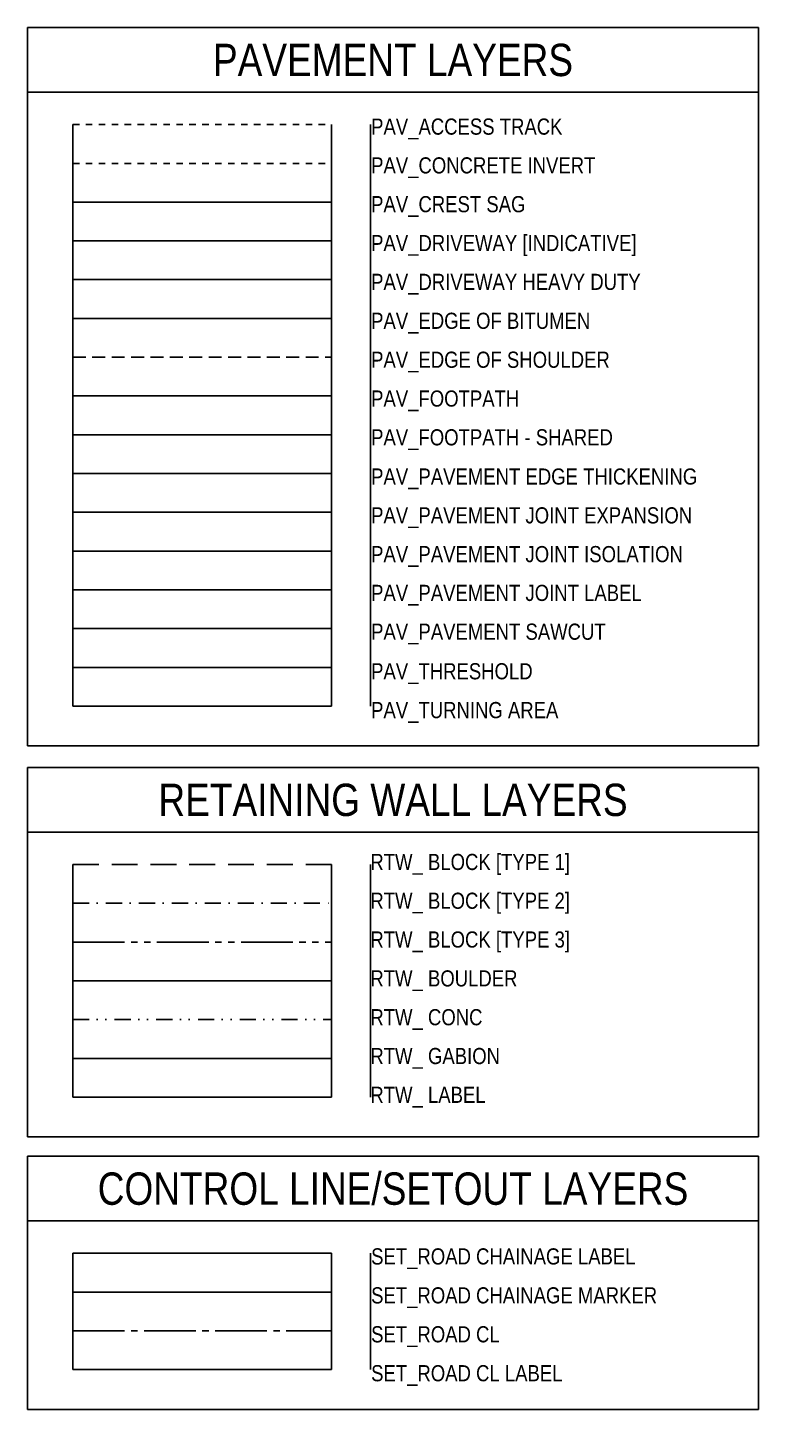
# Model space of a CAD drawing. Header units: metres. Extents: x 3 to 509016, y 4 to 6969473.
# Drawn here: x 507317.2 to 507430.2, y 6969258.8 to 6969472.6 of the extents above; entities that cross this region are included whole.
import ezdxf
from ezdxf.lldxf.tags import DXFTag

# ---------------------------------------------------------------- set-up
doc = ezdxf.new("R2010")
doc.units = ezdxf.units.M
for name, pattern in [('ISO-CENTRE2', [11, 8, -1, 1, -1]), ('ISO-DASHDOT2', [5, 2.5, -1.25, 0, -1.25]), ('ISO-DASHED2', [6, 4, -2]), ('ISO-DASHED3', [3, 2, -1]), ('ISO-DIVIDE2', [6.25, 2.5, -1.25, 0, -1.25, 0, -1.25]), ('ISO-HIDDEN3', [2, 1, -1]), ('ISO-PHANTOM2', [13, 8, -1, 1, -1, 1, -1])]:
    doc.linetypes.add(name, pattern=pattern)
doc.layers.add('_Design Non Plottable', color=45, linetype='Continuous', plot=False)
for name, color, linetype in [('PAV_ACCESS TRACK', 252, 'ISO-HIDDEN3'), ('PAV_CONCRETE INVERT', 252, 'ISO-HIDDEN3'), ('PAV_CREST SAG', 252, 'Continuous'), ('PAV_DRIVEWAY [INDICATIVE]', 252, 'Continuous'), ('PAV_DRIVEWAY HEAVY DUTY', 252, 'Continuous'), ('PAV_EDGE OF BITUMEN', 252, 'CIVIL_Edge of Bitumen'), ('PAV_EDGE OF SHOULDER', 252, 'ISO-DASHED3'), ('PAV_EDGE THICKENING', 252, 'PAV-Edge Thickening'), ('PAV_FOOTPATH', 252, 'Continuous'), ('PAV_FOOTPATH - SHARED', 252, 'Continuous'), ('PAV_JOINT EXPANSION', 252, 'PAV-Expansion Joint'), ('PAV_JOINT ISOLATION', 252, 'PAV-Isolation Joint'), ('PAV_JOINT SAWCUT', 252, 'PAV-Sawcut Joint'), ('PAV_PAVEMENT JOINT LABEL', 252, 'Continuous'), ('PAV_THRESHOLD', 252, 'Continuous'), ('PAV_TURNING AREA', 252, 'Continuous'), ('RTW_BLOCK [TYPE 1]', 252, 'ISO-DASHED2'), ('RTW_BLOCK [TYPE 2]', 252, 'ISO-DASHDOT2'), ('RTW_BLOCK [TYPE 3]', 252, 'ISO-PHANTOM2'), ('RTW_BOULDER', 252, 'EARTHWORKS-Boulder Wall'), ('RTW_CONCRETE', 252, 'ISO-DIVIDE2'), ('RTW_GABION', 252, 'Continuous'), ('RTW_LABEL', 252, 'Continuous'), ('SET_ROAD CHAINAGE LABEL', 252, 'Continuous'), ('SET_ROAD CHAINAGE MARKER', 252, 'Continuous'), ('SET_ROAD CL', 252, 'ISO-CENTRE2'), ('SET_ROAD CL LABEL', 252, 'Continuous'), ('XREF', 7, 'Continuous')]:
    doc.layers.add(name, color=color, linetype=linetype)
doc.styles.get("Standard").update_dxf_attribs({"font": 'ARIALN.TTF'})
doc.linetypes.add('CIVIL_Edge of Bitumen', pattern='A,2,[19,NORTHROP_LTYPES,S=1,R=0,X=0,Y=0],8', length=10)
doc.linetypes.add('EARTHWORKS-Boulder Wall', pattern='A,0,-1.5,["O",Standard,S=4,R=90,X=1,Y=-1.805],-2.25', length=3.75)
tags = doc.linetypes.add('PAV-Edge Thickening', pattern='A,3.760794,["TE",Standard,S=3,R=0,X=0,Y=0.55],17.839642', length=21.600436).pattern_tags.tags
tags[4] = DXFTag(74, 10)
tags = doc.linetypes.add('PAV-Expansion Joint', pattern='A,3.886987,["EJ",Standard,S=3,R=0,X=0,Y=0.55],17.713448', length=21.600435).pattern_tags.tags
tags[4] = DXFTag(74, 10)
tags = doc.linetypes.add('PAV-Isolation Joint', pattern='A,2.035009,["ISOJ",Standard,S=3,R=0,X=0,Y=0.55],19.565426', length=21.600435).pattern_tags.tags
tags[4] = DXFTag(74, 10)
tags = doc.linetypes.add('PAV-Sawcut Joint', pattern='A,2.433424,-0.531326,["SJ",Standard,S=3,R=360,X=0,Y=0.55],-1.468631,4.866836,-2,4.86683,-1.999957,2.43343', length=20.600434).pattern_tags.tags
tags[6] = DXFTag(74, 10)

# ---------------------------------------------------------------- blocks, each defined once
blk = doc.blocks.new('XD_DESIGN_3')
at = {"layer": '_Design Non Plottable', "linetype": 'Continuous'}
for p, q in [((508377.403, 6967776.749), (508377.403, 6967766.749)), ((508377.403, 6967776.749), (508490.403, 6967776.749)), ((508490.403, 6967776.749), (508490.403, 6967766.749)), ((508377.403, 6967766.749), (508490.403, 6967766.749)), ((508377.403, 6967662.25), (508377.403, 6967652.25)), ((508490.403, 6967662.25), (508490.403, 6967652.25)), ((508377.403, 6967652.25), (508490.403, 6967652.25)), ((508377.403, 6967602.091), (508377.403, 6967592.091)), ((508490.403, 6967602.091), (508490.403, 6967592.091)), ((508377.403, 6967592.091), (508490.403, 6967592.091))]:
    blk.add_line(p, q, dxfattribs=at)
at = {"layer": '_Design Non Plottable'}
for p, q in [((508377.403, 6967766.749), (508377.403, 6967665.59)), ((508490.403, 6967766.749), (508490.403, 6967665.59)), ((508384.403, 6967761.749), (508384.403, 6967671.749)), ((508424.403, 6967761.749), (508424.403, 6967671.749)), ((508430.403, 6967761.749), (508430.403, 6967671.749)), ((508377.403, 6967665.59), (508490.403, 6967665.59)), ((508377.403, 6967662.25), (508490.403, 6967662.25)), ((508377.403, 6967652.25), (508377.403, 6967605.091)), ((508490.403, 6967652.25), (508490.403, 6967605.091)), ((508384.403, 6967647.25), (508384.403, 6967611.25)), ((508424.403, 6967647.25), (508424.403, 6967611.25)), ((508430.403, 6967647.25), (508430.403, 6967611.25)), ((508377.403, 6967605.091), (508490.403, 6967605.091)), ((508377.403, 6967602.091), (508490.403, 6967602.091)), ((508377.403, 6967592.091), (508377.403, 6967562.931)), ((508490.403, 6967592.091), (508490.403, 6967562.931)), ((508384.403, 6967587.091), (508384.403, 6967569.091)), ((508424.403, 6967587.091), (508424.403, 6967569.091)), ((508430.403, 6967587.091), (508430.403, 6967569.091)), ((508377.403, 6967562.931), (508490.403, 6967562.931))]:
    blk.add_line(p, q, dxfattribs=at)
at = {"layer": 'PAV_ACCESS TRACK'}
blk.add_lwpolyline([(508384.403, 6967761.749), (508424.403, 6967761.749)], dxfattribs=at)
at = {"layer": 'PAV_CONCRETE INVERT'}
blk.add_lwpolyline([(508384.403, 6967755.749), (508424.403, 6967755.749)], dxfattribs=at)
at = {"layer": 'PAV_CREST SAG'}
blk.add_lwpolyline([(508384.403, 6967749.749), (508424.403, 6967749.749)], dxfattribs=at)
at = {"layer": 'PAV_DRIVEWAY [INDICATIVE]'}
blk.add_lwpolyline([(508384.403, 6967743.749), (508424.403, 6967743.749)], dxfattribs=at)
at = {"layer": 'PAV_DRIVEWAY HEAVY DUTY'}
blk.add_lwpolyline([(508384.403, 6967737.749), (508424.403, 6967737.749)], dxfattribs=at)
at = {"layer": 'PAV_EDGE OF BITUMEN'}
blk.add_lwpolyline([(508384.403, 6967731.749), (508424.403, 6967731.749)], dxfattribs=at)
at = {"layer": 'PAV_EDGE OF SHOULDER'}
blk.add_lwpolyline([(508384.403, 6967725.749), (508424.403, 6967725.749)], dxfattribs=at)
at = {"layer": 'PAV_EDGE THICKENING'}
blk.add_lwpolyline([(508384.403, 6967707.749), (508424.403, 6967707.749)], dxfattribs=at)
at = {"layer": 'PAV_FOOTPATH'}
blk.add_lwpolyline([(508384.403, 6967719.749), (508424.403, 6967719.749)], dxfattribs=at)
at = {"layer": 'PAV_FOOTPATH - SHARED'}
blk.add_lwpolyline([(508384.403, 6967713.749), (508424.403, 6967713.749)], dxfattribs=at)
at = {"layer": 'PAV_JOINT EXPANSION'}
blk.add_lwpolyline([(508384.403, 6967701.749), (508424.403, 6967701.749)], dxfattribs=at)
at = {"layer": 'PAV_JOINT ISOLATION'}
blk.add_lwpolyline([(508384.403, 6967695.749), (508424.403, 6967695.749)], dxfattribs=at)
at = {"layer": 'PAV_JOINT SAWCUT'}
blk.add_lwpolyline([(508384.403, 6967683.749), (508424.403, 6967683.749)], dxfattribs=at)
at = {"layer": 'PAV_PAVEMENT JOINT LABEL'}
blk.add_lwpolyline([(508384.403, 6967689.749), (508424.403, 6967689.749)], dxfattribs=at)
at = {"layer": 'PAV_THRESHOLD'}
blk.add_lwpolyline([(508384.403, 6967677.749), (508424.403, 6967677.749)], dxfattribs=at)
at = {"layer": 'PAV_TURNING AREA'}
blk.add_lwpolyline([(508384.403, 6967671.749), (508424.403, 6967671.749)], dxfattribs=at)
at = {"layer": 'RTW_BLOCK [TYPE 1]'}
blk.add_lwpolyline([(508384.403, 6967647.25), (508424.403, 6967647.25)], dxfattribs=at)
at = {"layer": 'RTW_BLOCK [TYPE 2]'}
blk.add_lwpolyline([(508384.403, 6967641.25), (508424.403, 6967641.25)], dxfattribs=at)
at = {"layer": 'RTW_BLOCK [TYPE 3]'}
blk.add_lwpolyline([(508384.403, 6967635.25), (508424.403, 6967635.25)], dxfattribs=at)
at = {"layer": 'RTW_BOULDER'}
blk.add_lwpolyline([(508384.403, 6967629.25), (508424.403, 6967629.25)], dxfattribs=at)
at = {"layer": 'RTW_CONCRETE'}
blk.add_lwpolyline([(508384.403, 6967623.25), (508424.403, 6967623.25)], dxfattribs=at)
at = {"layer": 'RTW_GABION'}
blk.add_lwpolyline([(508384.403, 6967617.25), (508424.403, 6967617.25)], dxfattribs=at)
at = {"layer": 'RTW_LABEL'}
blk.add_lwpolyline([(508384.403, 6967611.25), (508424.403, 6967611.25)], dxfattribs=at)
at = {"layer": 'SET_ROAD CHAINAGE LABEL'}
blk.add_lwpolyline([(508384.403, 6967587.091), (508424.403, 6967587.091)], dxfattribs=at)
at = {"layer": 'SET_ROAD CHAINAGE MARKER'}
blk.add_lwpolyline([(508384.403, 6967581.091), (508424.403, 6967581.091)], dxfattribs=at)
at = {"layer": 'SET_ROAD CL'}
blk.add_lwpolyline([(508384.403, 6967575.091), (508424.403, 6967575.091)], dxfattribs=at)
at = {"layer": 'SET_ROAD CL LABEL'}
blk.add_lwpolyline([(508384.403, 6967569.091), (508424.403, 6967569.091)], dxfattribs=at)
for s, p in [('PAV_ACCESS TRACK', (508430.52, 6967760.184)), ('PAV_CONCRETE INVERT', (508430.52, 6967754.184)), ('PAV_CREST SAG', (508430.52, 6967748.18)), ('PAV_DRIVEWAY [INDICATIVE]', (508430.52, 6967742.16)), ('PAV_DRIVEWAY HEAVY DUTY', (508430.52, 6967736.16)), ('PAV_EDGE OF BITUMEN', (508430.52, 6967730.135)), ('PAV_EDGE OF SHOULDER', (508430.52, 6967724.11)), ('PAV_FOOTPATH', (508430.52, 6967718.102)), ('PAV_FOOTPATH - SHARED', (508430.52, 6967712.102)), ('PAV_PAVEMENT EDGE THICKENING', (508430.52, 6967706.034)), ('PAV_PAVEMENT JOINT EXPANSION', (508430.52, 6967700.026)), ('PAV_PAVEMENT JOINT ISOLATION', (508430.52, 6967694.026)), ('PAV_PAVEMENT JOINT LABEL', (508430.52, 6967688.026)), ('PAV_PAVEMENT SAWCUT', (508430.52, 6967682.026)), ('PAV_THRESHOLD', (508430.52, 6967675.902)), ('PAV_TURNING AREA', (508430.52, 6967669.89)), ('RTW_ BLOCK [TYPE 1]', (508430.403, 6967646.39)), ('RTW_ BLOCK [TYPE 2]', (508430.403, 6967640.39)), ('RTW_ BLOCK [TYPE 3]', (508430.403, 6967634.39)), ('RTW_ BOULDER', (508430.403, 6967628.372)), ('RTW_ CONC', (508430.403, 6967622.365)), ('RTW_ GABION', (508430.403, 6967616.36)), ('RTW_ LABEL', (508430.403, 6967610.358)), ('SET_ROAD CHAINAGE LABEL', (508430.52, 6967585.35)), ('SET_ROAD CHAINAGE MARKER', (508430.52, 6967579.325)), ('SET_ROAD CL', (508430.52, 6967573.3)), ('SET_ROAD CL LABEL', (508430.52, 6967567.275))]:
    blk.add_text(s, height=2.5).set_placement(p)
at = {"layer": '_Design Non Plottable', "color": 4, "linetype": 'Continuous', "char_height": 5, "attachment_point": 2}
for s, insert in [('PAVEMENT LAYERS', (508433.903, 6967774.249)), ('RETAINING WALL LAYERS', (508433.903, 6967659.75)), ('CONTROL LINE/SETOUT LAYERS', (508433.903, 6967599.591))]:
    blk.add_mtext(s, dxfattribs=dict(at, insert=insert))

msp = doc.modelspace()

# ---------------------------------------------------------------- block references
at = {"layer": 'XREF'}
msp.add_blockref('XD_DESIGN_3', (-1060.249, 1695.84), dxfattribs=at)

doc.saveas('drawing.dxf')
